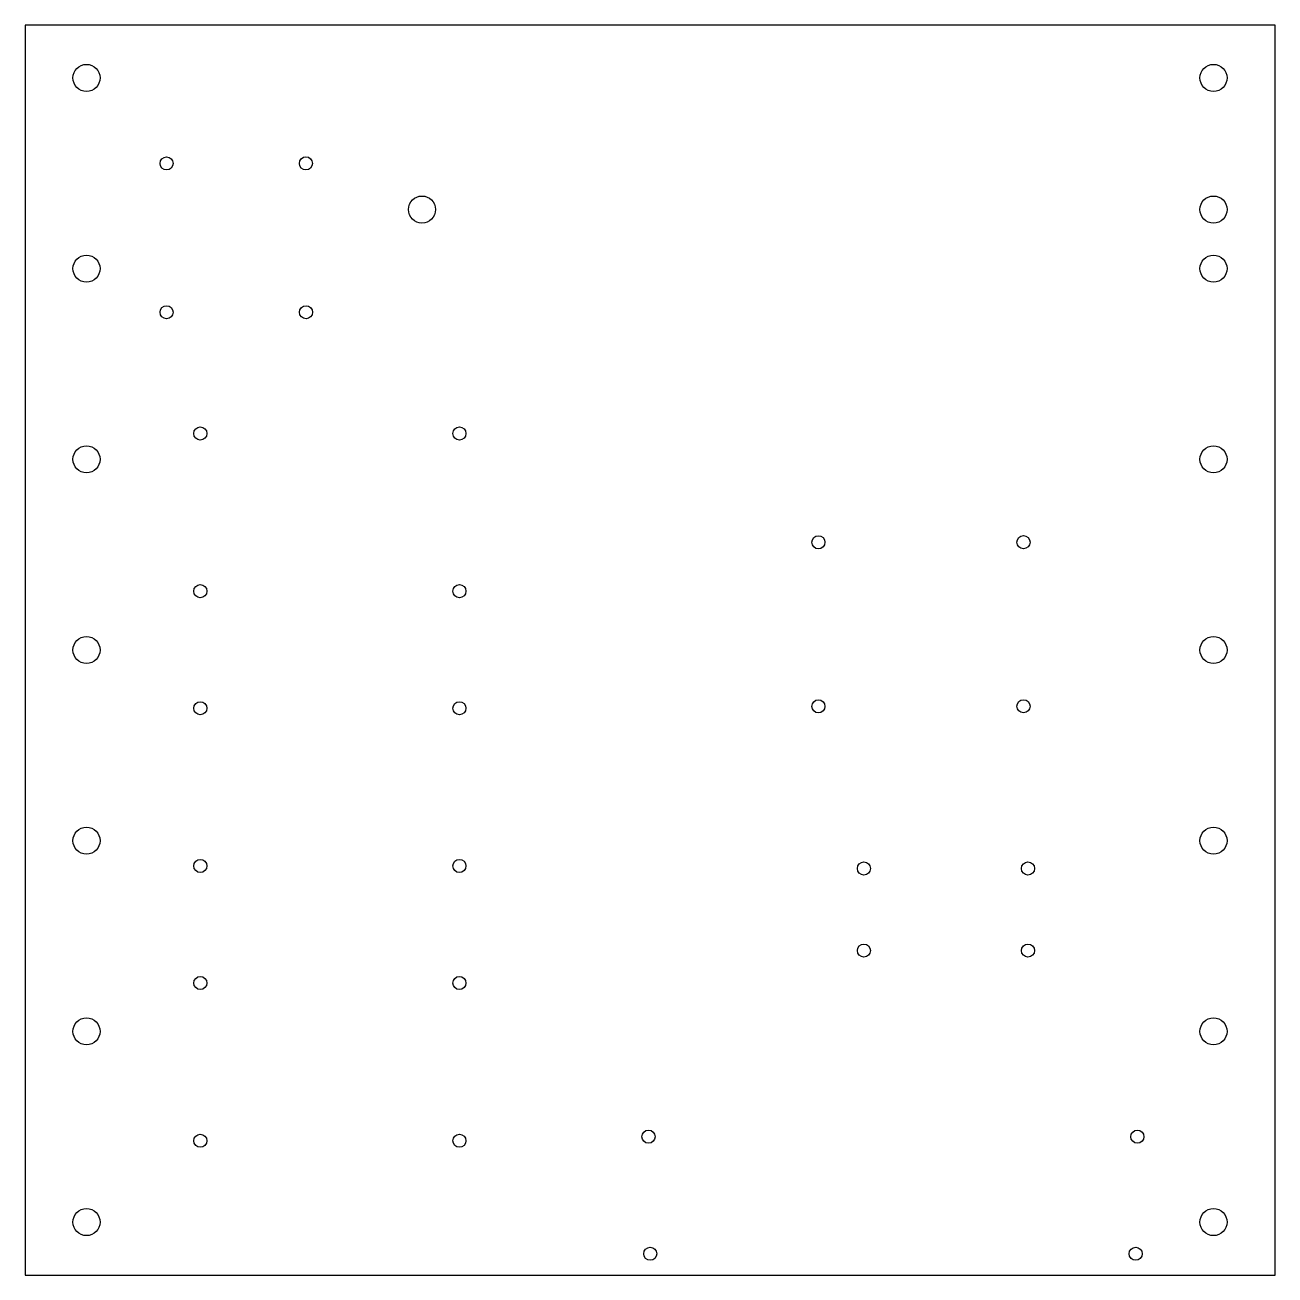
# Model space of a CAD drawing. Header units: millimetres. Extents: x 0 to 305, y 0 to 305.
import ezdxf

# ---------------------------------------------------------------- set-up
doc = ezdxf.new("R2010")
doc.units = ezdxf.units.MM

msp = doc.modelspace()

# ---------------------------------------------------------------- linework, layer by layer
msp.add_lwpolyline([(304.8, 0), (304.8, 304.8), (0, 304.8), (0, 0)], close=True)
for centre, radius in [((15, 291.9), 3.3), ((289.8, 291.9), 3.3), ((34.52, 271.05), 1.6), ((68.5, 271.06), 1.6), ((96.8, 259.8), 3.3), ((289.8, 259.8), 3.3), ((15, 245.4), 3.3), ((289.8, 245.4), 3.3), ((34.53, 234.75), 1.6), ((68.52, 234.76), 1.6), ((42.75, 205.2), 1.6), ((105.93, 205.2), 1.6), ((15, 198.9), 3.3), ((289.8, 198.9), 3.3), ((193.46, 178.66), 1.6), ((243.46, 178.68), 1.6), ((42.75, 166.74), 1.6), ((105.93, 166.74), 1.6), ((15, 152.4), 3.3), ((289.8, 152.4), 3.3), ((193.47, 138.66), 1.6), ((243.47, 138.68), 1.6), ((42.75, 138.2), 1.6), ((105.93, 138.2), 1.6), ((15, 105.9), 3.3), ((289.8, 105.9), 3.3), ((42.75, 99.74), 1.6), ((105.93, 99.74), 1.6), ((204.57, 99.11), 1.6), ((244.57, 99.11), 1.6), ((204.56, 79.1), 1.6), ((244.57, 79.11), 1.6), ((42.75, 71.2), 1.6), ((105.93, 71.2), 1.6), ((15, 59.4), 3.3), ((289.8, 59.4), 3.3), ((42.75, 32.74), 1.6), ((105.93, 32.74), 1.6), ((152.04, 33.73), 1.6), ((271.24, 33.73), 1.6), ((15, 12.9), 3.3), ((289.8, 12.9), 3.3), ((152.46, 5.19), 1.6), ((270.83, 5.19), 1.6)]:
    msp.add_circle(centre, radius)

doc.saveas('drawing.dxf')
